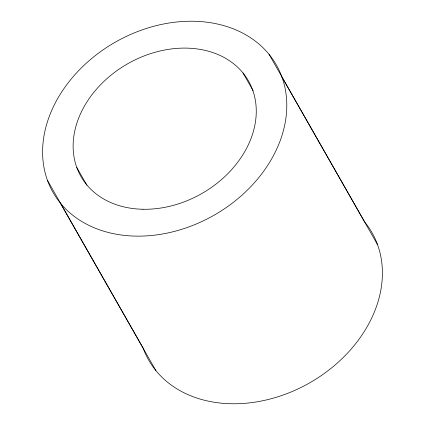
<?xml version="1.0" encoding="UTF-8"?>
<svg xmlns="http://www.w3.org/2000/svg" width="425" height="425" viewBox="0 0 425 425"><rect width="100%" height="100%" fill="white"/><g stroke="black" fill="none" stroke-linecap="round" stroke-linejoin="round"><path stroke-width="0.64" d="M269.078 54.368L364.698 222.004A128.568 99.631 -29.7 0 1 309.474 382.973A128.568 99.631 -29.7 0 1 143.087 348.011L47.467 180.375M281.913 76.989A128.568 99.631 -29.7 0 1 135.665 236.114A128.568 99.631 -29.7 0 1 76.495 72.946A128.568 99.631 -29.7 0 1 281.913 76.989L377.533 244.625M242.983 72.946L253.151 90.775M76.771 167.455L86.944 185.279M60.302 202.996L155.922 370.632M142.922 209.259A96.422 74.726 -29.7 0 0 252.609 89.914A96.422 74.726 -29.7 0 0 98.547 86.881A96.422 74.726 -29.7 0 0 142.922 209.259"/></g></svg>
